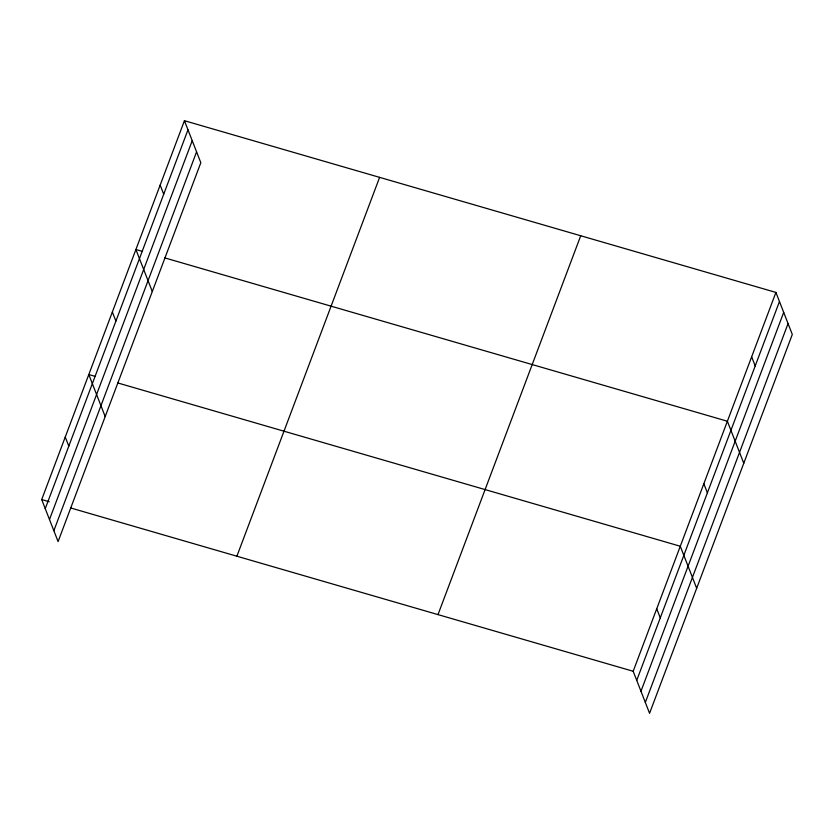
<?xml version="1.0" encoding="UTF-8"?>
<svg xmlns="http://www.w3.org/2000/svg" width="834" height="834" viewBox="0 0 834 834"><rect width="100%" height="100%" fill="white"/><g stroke="black" fill="none" stroke-linecap="round" stroke-linejoin="round"><path stroke-width="1.25" d="M184.429 120.701L200.817 162.724L58.088 541.579L41.7 499.556L184.429 120.701L775.912 292.421L792.3 334.444L649.571 713.299L633.183 671.276L775.912 292.421M45.244 508.657L187.984 129.802M49.487 519.519L192.216 140.665M53.845 530.716L196.584 151.861M236.887 556.226L379.616 177.361M437.996 614.606L580.725 235.751M636.728 680.377L779.467 301.522M640.971 691.24L783.699 312.385M645.328 702.436L788.067 323.582M142.155 251.326L135.9 249.512L152.288 291.535M164.684 257.862L727.384 421.233L743.772 463.256M95.055 376.353L88.8 374.529L105.188 416.562M117.584 382.889L680.283 546.249L696.671 588.283M41.7 499.556L49.206 501.734M70.473 507.906L633.183 671.276M751.653 356.827L755.197 365.928M703.833 483.741L707.388 492.842M656.733 608.757L660.278 617.869M160.17 185.106L163.714 194.207M112.35 312.02L115.905 321.121M65.25 437.047L68.805 446.148"/></g></svg>
